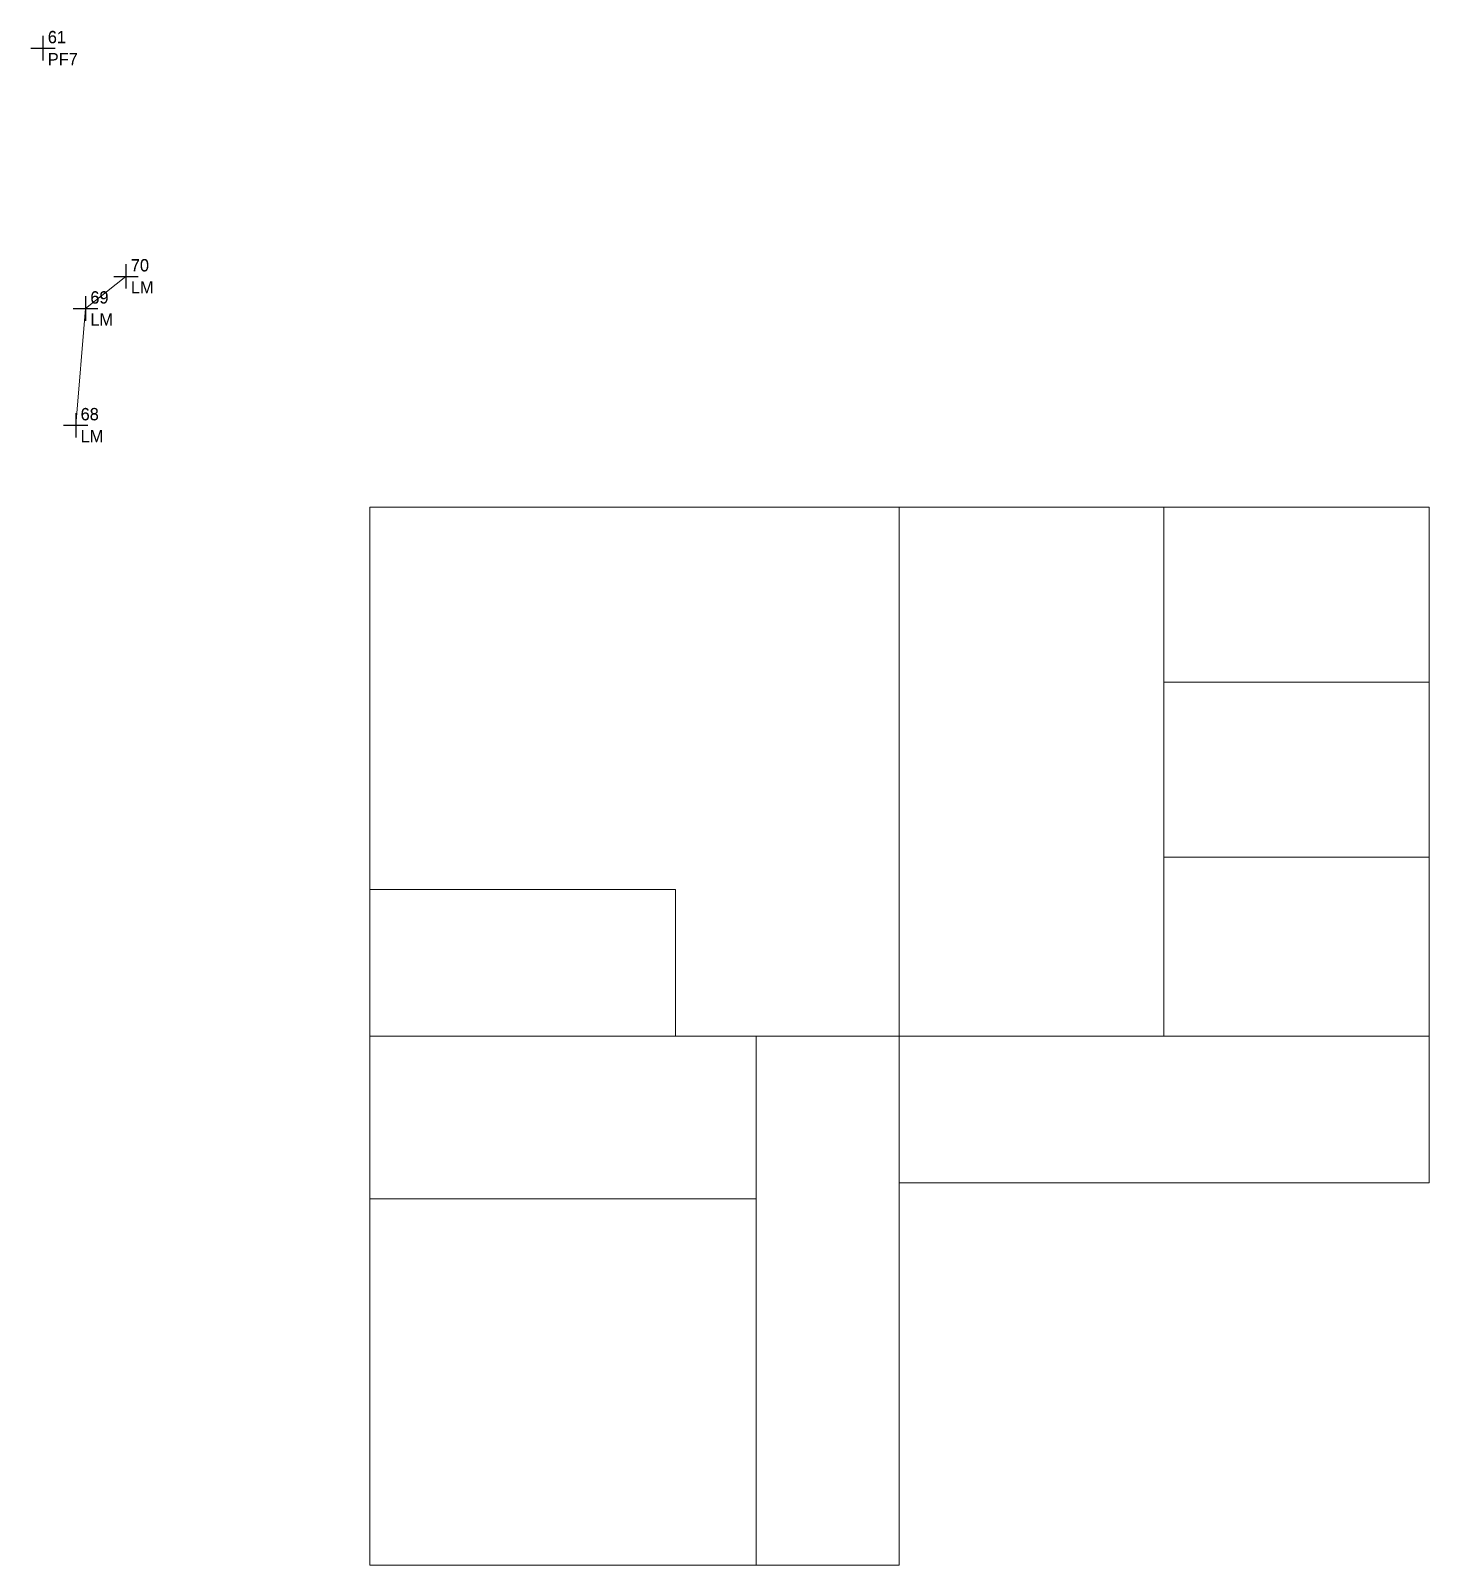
# Model space of a CAD drawing. Header units: metres. Extents: x 929 to 1239, y 917 to 1081.
# Drawn here: x 1124.3 to 1238.7, y 926.2 to 1051.8 of the extents above; entities that cross this region are included whole.
import ezdxf

# ---------------------------------------------------------------- set-up
doc = ezdxf.new("R2010")
doc.units = ezdxf.units.M
doc.layers.get('0').update_dxf_attribs({"linetype": 'CONTINUOUS'})
for name, color, linetype in [('Linea', 3, 'CONTINUOUS'), ('LM', 7, 'CONTINUOUS'), ('Parcelas', 2, 'CONTINUOUS'), ('PF7', 7, 'CONTINUOUS'), ('Point_Codes', 7, 'CONTINUOUS'), ('Point_Names', 7, 'CONTINUOUS')]:
    doc.layers.add(name, color=color, linetype=linetype)
doc.styles.add('MONOTEXT', font='txt')

# ---------------------------------------------------------------- blocks, each defined once
blk = doc.blocks.new('CROSS', base_point=(100, 100))
at = {"color": 0}
for p, q in [((100, 200), (100, 0)), ((0, 100), (200, 100))]:
    blk.add_line(p, q, dxfattribs=at)
at = {"flags": 1}
for tag in ['NAME', 'FEATURE_CODE']:
    blk.add_attdef(tag, (0, 0), '', height=1, dxfattribs=at)

msp = doc.modelspace()

# ---------------------------------------------------------------- linework, layer by layer
at = {"layer": 'Linea', "lineweight": 0}
for p, q in [((1128.76739, 1029.09093), (1132.08166, 1031.72231)), ((1127.97224, 1019.53854), (1128.76739, 1029.09093))]:
    msp.add_line(p, q, dxfattribs=at)
at = {"layer": 'Parcelas', "lineweight": 0}
for p, q in [((1152.04704, 1012.84589), (1152.04704, 969.54589)), ((1195.34704, 1012.84589), (1152.04704, 1012.84589)), ((1195.34704, 969.54589), (1195.34704, 1012.84589)), ((1195.34704, 1012.84589), (1216.99704, 1012.84589)), ((1216.99704, 1012.84589), (1216.99704, 998.51589)), ((1216.99704, 1012.84589), (1238.72704, 1012.84589)), ((1238.72704, 1012.84589), (1238.72704, 998.51589)), ((1238.72704, 998.51589), (1216.99704, 998.51589)), ((1216.99704, 998.51589), (1216.99704, 984.18589)), ((1238.72704, 998.51589), (1238.72704, 969.54589)), ((1216.99704, 984.18589), (1238.72704, 984.18589)), ((1216.99704, 969.54589), (1216.99704, 984.18589)), ((1152.04704, 981.54589), (1177.04704, 981.54589)), ((1177.04704, 969.54589), (1177.04704, 981.54589)), ((1152.04704, 969.54589), (1195.34704, 969.54589)), ((1152.04704, 969.54589), (1152.04704, 956.24589)), ((1183.64704, 956.24589), (1183.64704, 969.54589)), ((1195.34704, 969.54589), (1195.34704, 926.24589)), ((1195.34704, 969.54589), (1216.99704, 969.54589)), ((1216.99704, 969.54589), (1238.72704, 969.54589)), ((1238.72704, 969.54589), (1238.72704, 957.54589)), ((1238.72704, 957.54589), (1195.34704, 957.54589)), ((1152.04704, 956.24589), (1183.64704, 956.24589)), ((1152.04704, 956.24589), (1152.04704, 926.24589)), ((1183.64704, 956.24589), (1183.64704, 926.24589)), ((1183.64704, 926.24589), (1152.04704, 926.24589)), ((1183.64704, 926.24589), (1195.34704, 926.24589))]:
    msp.add_line(p, q, dxfattribs=at)

# ---------------------------------------------------------------- block references
at = {"layer": 'LM'}
ref = msp.add_blockref('CROSS', (1132.08166, 1031.72231), dxfattribs=dict(at, xscale=0.01, yscale=0.01, zscale=0.01))
ref.add_attrib('NAME', '70', (1132.48166, 1032.12231), dxfattribs={"layer": '0', "height": 1})
ref.add_attrib('FEATURE_CODE', 'LM', (1132.48166, 1030.32231), dxfattribs={"layer": '0', "height": 1})
ref = msp.add_blockref('CROSS', (1128.76739, 1029.09093), dxfattribs=dict(at, xscale=0.01, yscale=0.01, zscale=0.01))
ref.add_attrib('NAME', '69', (1129.16739, 1029.49094), dxfattribs={"layer": '0', "height": 1})
ref.add_attrib('FEATURE_CODE', 'LM', (1129.16739, 1027.69094), dxfattribs={"layer": '0', "height": 1})
ref = msp.add_blockref('CROSS', (1127.97224, 1019.53854), dxfattribs=dict(at, xscale=0.01, yscale=0.01, zscale=0.01))
ref.add_attrib('NAME', '68', (1128.37224, 1019.93854), dxfattribs={"layer": '0', "height": 1})
ref.add_attrib('FEATURE_CODE', 'LM', (1128.37224, 1018.13854), dxfattribs={"layer": '0', "height": 1})
at = {"layer": 'PF7'}
ref = msp.add_blockref('CROSS', (1125.28671, 1050.3952), dxfattribs=dict(at, xscale=0.01, yscale=0.01, zscale=0.01))
ref.add_attrib('NAME', '61', (1125.68671, 1050.7952), dxfattribs={"layer": '0', "height": 1})
ref.add_attrib('FEATURE_CODE', 'PF7', (1125.68671, 1048.9952), dxfattribs={"layer": '0', "height": 1})

# ---------------------------------------------------------------- texts
at = {"layer": 'Point_Codes', "char_height": 1, "attachment_point": 1, "style": 'MONOTEXT'}
for s, insert, width in [('PF7', (1125.68671, 1049.9952), 3), ('LM', (1132.48166, 1031.32231), 2), ('LM', (1129.16739, 1028.69094), 2), ('LM', (1128.37224, 1019.13854), 2)]:
    msp.add_mtext(s, dxfattribs=dict(at, insert=insert, width=width))
at = {"layer": 'Point_Names', "char_height": 1, "width": 2, "attachment_point": 7, "style": 'MONOTEXT'}
for s, insert in [('61', (1125.68671, 1050.7952)), ('70', (1132.48166, 1032.12231)), ('69', (1129.16739, 1029.49094)), ('68', (1128.37224, 1019.93854))]:
    msp.add_mtext(s, dxfattribs=dict(at, insert=insert))

doc.saveas('drawing.dxf')
